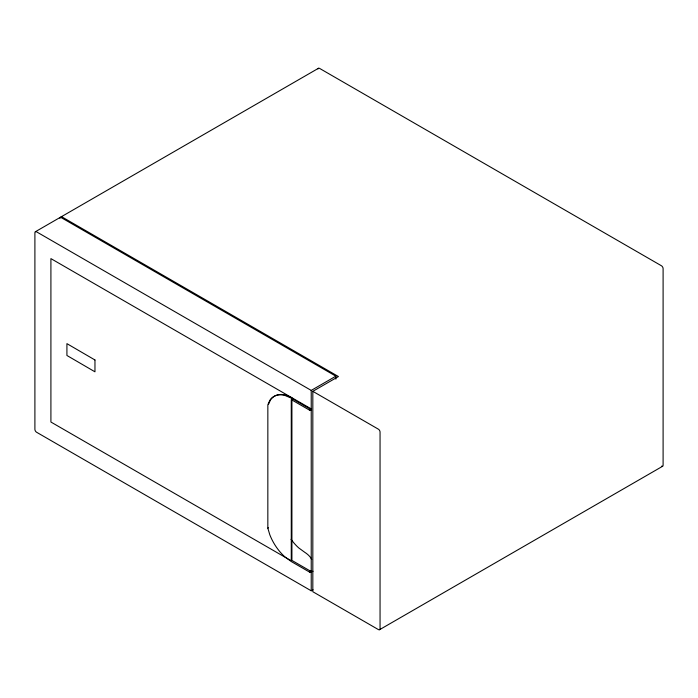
<?xml version="1.0" encoding="UTF-8"?>
<svg xmlns="http://www.w3.org/2000/svg" width="698" height="698" viewBox="0 0 698 698"><rect width="100%" height="100%" fill="white"/><g stroke="black" fill="none" stroke-linecap="round" stroke-linejoin="round"><path stroke-width="1.05" d="M313.053 571.261L309.947 572.316L291.267 561.532L284.967 556.943A35.336 20.399 60 0 1 269.794 534.738L267.84 528.15L267.849 404.727L269.899 400.181A35.336 20.399 60 0 1 285.072 395.496L291.371 398.174L309.947 408.897L311.229 408.897L50.91 258.609L50.91 422.028L290.97 560.625M268.582 404.142L270.545 399.814A35.336 20.399 60 0 1 285.718 395.129L292.017 397.808M35.389 231.727L60.045 217.488M61.005 216.938L318.436 68.308M313.053 589.749L311.229 590.805L36.566 432.236A2.356 1.361 60 0 1 34.9 429.34L34.9 232.8A2.356 1.361 60 0 1 36.566 231.841L311.229 390.409L335.878 376.178L335.878 379.136M312.826 391.334L378.386 429.183A2.356 1.361 60 0 1 380.052 432.071L380.052 628.61A2.356 1.361 60 0 1 378.386 629.579L312.826 591.73L312.826 391.334L338.443 376.545L62.183 217.052A2.356 1.361 60 0 0 60.517 218.012M267.84 528.15L268.477 527.775M311.229 410.389L309.947 410.389L291.267 399.605L291.267 560.04L291.912 559.674L291.912 399.239M379.564 629.692L662.611 466.273M291.267 560.04L309.947 570.824L311.229 570.824M335.878 376.178L61.223 217.61A2.356 1.361 60 0 0 59.609 218.108M311.229 390.409L311.229 590.805M309.947 408.897L309.947 410.389M309.947 570.824L309.947 572.316M318.009 68.919A2.356 1.361 60 0 1 319.614 68.421L661.434 265.764A2.356 1.361 60 0 1 663.1 268.66L663.1 465.2A2.356 1.361 60 0 1 661.434 466.159M291.083 539.318A33.513 19.343 60 0 0 298.753 547.93L304.712 552.275A31.925 18.427 0 0 1 311.709 559.43M94.963 359.985L66.921 343.643L66.921 355.474L94.963 371.816L94.963 359.985"/></g></svg>
